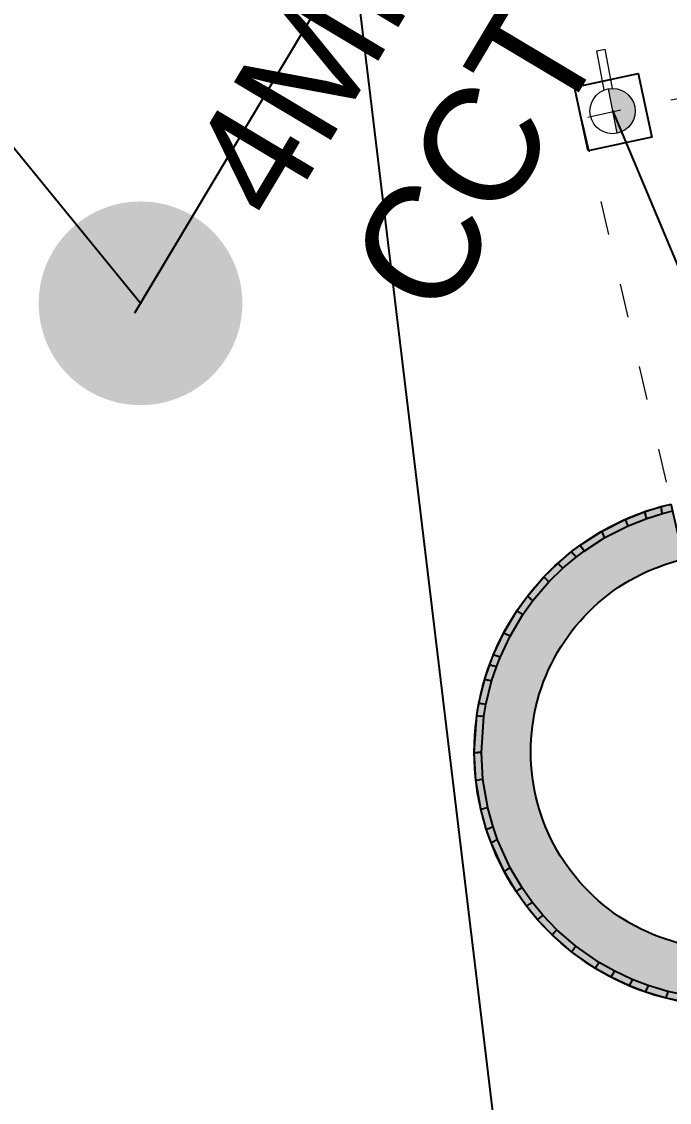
# Model space of a CAD drawing. Header units: millimetres. Extents: x 1734 to 22014, y 983 to 3953.
# Drawn here: x 3898.7 to 4013.3, y 2116.5 to 2307.8 of the extents above; entities that cross this region are included whole.
import ezdxf

# ---------------------------------------------------------------- set-up
doc = ezdxf.new("R2010")
doc.units = ezdxf.units.MM
doc.linetypes.add('ACAD_ISO03W100', pattern=[30, 12, -18])
for name, color, linetype in [('LAY_new wall', 6, 'Continuous'), ('LAY_new wall hatch', 8, 'Continuous'), ('LD_beam', 240, 'Continuous'), ('LD_pointing', 30, 'Continuous'), ('MATERIALS_marmorino', 44, 'Continuous')]:
    doc.layers.add(name, color=color, linetype=linetype)
doc.layers.add('LD_light', color=240, linetype='Continuous', lineweight=5)
doc.layers.add('LD_text', color=7, linetype='Continuous', lineweight=9)
doc.styles.get("Standard").update_dxf_attribs({"font": 'Arial.ttf'})

# ---------------------------------------------------------------- blocks, each defined once
blk = doc.blocks.new('farettosingolo11.5x11.5')
at = {"layer": 'LD_beam'}
blk.add_lwpolyline([(-5.75, 5.75), (5.75, 5.75), (5.75, -5.75), (-5.75, -5.75)], close=True, dxfattribs=at)
blk.add_point((0, 0), dxfattribs=at)
blk = doc.blocks.new('purefasciostrettoplan')
at = {"layer": 'LD_light'}
blk.add_hatch(color=256, dxfattribs=at).paths.add_polyline_path([(-4.300000000000005, -3.20375193e-08, 1), (4.300000000000005, 0)])
for p, q in [((4.300000000000181, 0), (-4.300000001001535, -3.20375193e-08)), ((4.22373778999281, 0.8062499999999772), (11.80825933678989, 0.8062499999999772)), ((11.80825933678989, 0.8062499999999772), (11.80825933779124, -0.806250000000091)), ((4.223737790994163, -0.806250000000091), (11.80825933779124, -0.806250000000091))]:
    blk.add_line(p, q, dxfattribs=at)
blk.add_circle((0, 0), 4.300000000000005, dxfattribs=at)

msp = doc.modelspace()

# ---------------------------------------------------------------- hatches: boundary and pattern name
h = msp.add_hatch(color=3)
h.dxf.hatch_style = 1
h.paths.add_polyline_path([(3928.983119392466, 2273.440843916899, 1), (3910.49206525424, 2242.478974993202, 1)])
at = {"layer": 'LAY_new wall hatch'}
h = msp.add_hatch(color=144, dxfattribs=at)
h.dxf.hatch_style = 1
edge = h.paths.add_edge_path()
edge.add_arc((3928.467511322051, 2572.071788411982), 390.0000000000006, 317.5745539302927, 478.5768138355834)
edge.add_line((3741.916268103563, 2914.560669477685), (3737.132902892827, 2923.342435658858))
edge.add_arc((3928.467511322071, 2572.071788411989), 400.0000000000071, -42.42544606971052, 118.5768138355871, ccw=False)
edge.add_line((4223.729830596014, 2302.219675548336), (4216.348272614156, 2308.965978369941))
h = msp.add_hatch(color=144, dxfattribs=at)
edge = h.paths.add_edge_path()
edge.add_arc((4023.808279897105, 2178.604663693216), 45.00009381911422, 103.0546351471823, 283.1012751104967)
edge.add_line((4034.008585402662, 2134.77588078378), (4031.745819681924, 2144.516512826512))
edge.add_arc((4023.808279897614, 2178.604663693333), 35.00009381911423, -256.95202768654474, -76.89206205577608, ccw=False)
edge.add_line((4015.906421034168, 2212.70110329997), (4013.64365531343, 2222.4417353427))

# ---------------------------------------------------------------- linework, layer by layer
at = {"color": 3}
for p, q in [((3918.750164505947, 2256.306536400947), (4226.833966700186, 2772.169516939886)), ((3919.859473963749, 2257.811037121492), (3546.387257733717, 2713.988687579481)), ((4009.394844979944, 1888.448524692167), (3937.493204194162, 2484.988882017042))]:
    msp.add_line(p, q, dxfattribs=at)
at = {"layer": 'LAY_new wall', "color": 144}
msp.add_lwpolyline([(4216.348272614156, 2308.965978369941, 0.8465794171280088), (3741.916268103563, 2914.560669477685), (3737.132902892827, 2923.342435658858, -0.8465794171280598), (4223.729830596014, 2302.219675548336)], format="xyb", close=True, dxfattribs=at)
for points in [[(4034.009380827472, 2134.776065911202, -1.00041617129663), (4013.64365531343, 2222.441735342698, -0.1561858363283377)], [(4034.008585402662, 2134.77588078378), (4031.745819681928, 2144.516512826511, -1.000523435816094), (4015.906421034168, 2212.70110329997), (4013.64365531343, 2222.441735342699)]]:
    msp.add_lwpolyline(points, format="xyb", dxfattribs=at)
at = {"layer": 'LD_pointing'}
msp.add_line((4031.1131045363, 2225.938845434736), (4003.313148174871, 2292.074470786585), dxfattribs=at)
at = {"layer": 'LD_text', "color": 9, "linetype": 'ACAD_ISO03W100', "ltscale": 0.5}
msp.add_line((3997.806911728656, 2290.599200730282), (4018.210705440213, 2202.94247407712), dxfattribs=at)
msp.add_arc((4079.39456724085, 1940.006174185094), 359.9611309490109, 80.4764121143037, 103.1057472065186, dxfattribs=at)
at = {"layer": 'MATERIALS_marmorino', "color": 1}
for p, q in [((4005.510633357066, 2219.71676136318), (4008.915953393764, 2221.069084742452)), ((4008.915953393764, 2221.069084742452), (4011.80523567853, 2221.974415516531)), ((4008.915953393764, 2221.069084742452), (4009.125020092678, 2220.4796301184792)), ((4009.334086791592, 2219.8901754945064), (4012.146345849909, 2220.771371729156)), ((4011.80523567853, 2221.974415516531), (4013.643655283933, 2222.441735335857)), ((4011.80523567853, 2221.974415516531), (4011.9757907642197, 2221.3728936228435)), ((4012.146345849909, 2220.771371729156), (4011.9757907642197, 2221.3728936228435)), ((4012.146345849909, 2220.771371729156), (4013.951607337765, 2221.2302628712337)), ((4001.309796308327, 2217.576790655114), (4005.510633357066, 2219.71676136318)), ((4005.510633357066, 2219.71676136318), (4005.768377841082, 2219.146637699626)), ((4006.0261223250973, 2218.5765140360722), (4005.768377841082, 2219.146637699626)), ((4006.0261223250973, 2218.5765140360722), (4009.334086791592, 2219.8901754945064)), ((4009.334086791592, 2219.8901754945064), (4009.125020092678, 2220.4796301184792)), ((3997.554269188775, 2215.152377239427), (4001.309796308327, 2217.576790655114)), ((4001.309796308327, 2217.576790655114), (4001.6219450250205, 2217.0343813406234)), ((4001.934093741714, 2216.4919720261328), (4001.6219450250205, 2217.0343813406234)), ((4001.934093741714, 2216.4919720261328), (4006.0261223250973, 2218.5765140360722)), ((3996.038754424557, 2214.014576129688), (3997.554269188775, 2215.152377239427)), ((3997.554269188775, 2215.152377239427), (3997.9118276529302, 2214.639282585021)), ((3998.2693861170856, 2214.1261879306153), (4001.934093741714, 2216.4919720261328)), ((3993.63470187255, 2211.989744686458), (3996.038754424557, 2214.014576129688)), ((3994.475363742456, 2211.0634992458145), (3996.817237654587, 2213.0359602593667)), ((3996.038754424557, 2214.014576129688), (3996.427996039572, 2213.5252681945276)), ((3996.817237654587, 2213.0359602593667), (3996.427996039572, 2213.5252681945276)), ((3996.817237654587, 2213.0359602593667), (3998.2693861170856, 2214.1261879306153)), ((3998.2693861170856, 2214.1261879306153), (3997.9118276529302, 2214.639282585021)), ((3991.118661899294, 2209.530337798821), (3993.63470187255, 2211.989744686458)), ((3993.63470187255, 2211.989744686458), (3994.0550328075033, 2211.526621966136)), ((3994.475363742456, 2211.0634992458145), (3994.0550328075033, 2211.526621966136)), ((3988.211813685964, 2206.13464801955), (3991.118661899294, 2209.530337798821)), ((3991.118661899294, 2209.530337798821), (3991.575399950133, 2209.1028027132434)), ((3992.0321380009723, 2208.675267627666), (3994.475363742456, 2211.0634992458145)), ((3989.195944917879, 2205.3621149765795), (3992.0321380009723, 2208.675267627666)), ((3992.0321380009723, 2208.675267627666), (3991.575399950133, 2209.1028027132434)), ((3986.360874568403, 2203.558626862958), (3988.211813685964, 2206.13464801955)), ((3987.4072581643654, 2202.872732761978), (3989.195944917879, 2205.3621149765795)), ((3988.211813685964, 2206.13464801955), (3988.7038793019215, 2205.7483814980646)), ((3989.195944917879, 2205.3621149765795), (3988.7038793019215, 2205.7483814980646)), ((3984.039792879001, 2199.663530804719), (3986.360874568403, 2203.558626862958)), ((3986.360874568403, 2203.558626862958), (3986.884066366384, 2203.215679812468)), ((3985.144935543516, 2199.0762425465873), (3987.4072581643654, 2202.872732761978)), ((3987.4072581643654, 2202.872732761978), (3986.884066366384, 2203.215679812468)), ((3982.222518050708, 2195.79864099296), (3984.039792879001, 2199.663530804719)), ((3984.039792879001, 2199.663530804719), (3984.5923642112584, 2199.369886675653)), ((3983.3719117444416, 2195.3054636251163), (3985.144935543516, 2199.0762425465873)), ((3985.144935543516, 2199.0762425465873), (3984.5923642112584, 2199.369886675653)), ((3981.538999302651, 2194.042162252124), (3982.222518050708, 2195.79864099296)), ((3982.222518050708, 2195.79864099296), (3982.797214897575, 2195.552052309038)), ((3980.679453560057, 2191.446500887233), (3981.538999302651, 2194.042162252124)), ((3981.538999302651, 2194.042162252124), (3982.127270820334, 2193.8304572063917)), ((3982.7155423380177, 2193.618752160659), (3983.3719117444416, 2195.3054636251163)), ((3983.3719117444416, 2195.3054636251163), (3982.797214897575, 2195.552052309038)), ((3981.88153332728, 2191.10020677108), (3982.7155423380177, 2193.618752160659)), ((3982.7155423380177, 2193.618752160659), (3982.127270820334, 2193.8304572063917)), ((3979.643512468818, 2187.234945365006), (3980.679453560057, 2191.446500887233)), ((3980.679453560057, 2191.446500887233), (3981.2804934436685, 2191.273353829157)), ((3980.8683104935635, 2186.9810109435625), (3981.88153332728, 2191.10020677108)), ((3981.88153332728, 2191.10020677108), (3981.2804934436685, 2191.273353829157)), ((3979.263478285608, 2184.989731674174), (3979.643512468818, 2187.234945365006)), ((3979.643512468818, 2187.234945365006), (3980.2559114811907, 2187.107978154284)), ((3980.8683104935635, 2186.9810109435625), (3980.2559114811907, 2187.107978154284)), ((3980.50617215118, 2184.8415245494), (3980.8683104935635, 2186.9810109435625)), ((3978.808376862129, 2178.473627164558), (3979.263478285608, 2184.989731674174)), ((3979.263478285608, 2184.989731674174), (3979.8848252183943, 2184.915628111787)), ((3980.50617215118, 2184.8415245494), (3979.8848252183943, 2184.915628111787)), ((3980.060899903123, 2178.466153359847), (3980.50617215118, 2184.8415245494)), ((3979.093557177992, 2173.544820229044), (3978.808376862129, 2178.473627164558)), ((3978.808376862129, 2178.473627164558), (3979.434638382626, 2178.469890262202)), ((3980.060899903123, 2178.466153359847), (3979.434638382626, 2178.469890262202)), ((3980.337398107094, 2173.6874004460424), (3980.060899903123, 2178.466153359847)), ((3979.093557177992, 2173.544820229044), (3979.715477642543, 2173.6161103375434)), ((3979.975348987016, 2168.422197805195), (3979.093557177992, 2173.544820229044)), ((3980.337398107094, 2173.6874004460424), (3979.715477642543, 2173.6161103375434)), ((3981.196808817234, 2168.6947972827943), (3980.337398107094, 2173.6874004460424)), ((3979.975348987016, 2168.422197805195), (3980.586078902125, 2168.5584975439947)), ((3980.941138108024, 2164.914645484174), (3979.975348987016, 2168.422197805195)), ((3981.196808817234, 2168.6947972827943), (3980.586078902125, 2168.5584975439947)), ((3982.1349230629094, 2165.287754556565), (3981.196808817234, 2168.6947972827943)), ((3982.1349230629094, 2165.287754556565), (3981.538030585467, 2165.101200020369)), ((3982.936850984518, 2163.0000959294334), (3982.1349230629094, 2165.287754556565)), ((3980.941138108024, 2164.914645484174), (3981.538030585467, 2165.101200020369)), ((3981.775826848112, 2162.533530117344), (3980.941138108024, 2164.914645484174)), ((3981.775826848112, 2162.533530117344), (3982.356338916315, 2162.7668130233887)), ((3984.080048780765, 2157.469950633993), (3981.775826848112, 2162.533530117344)), ((3982.936850984518, 2163.0000959294334), (3982.356338916315, 2162.7668130233887)), ((3985.189640683922, 2158.049539934564), (3982.936850984518, 2163.0000959294334)), ((3984.080048780765, 2157.469950633993), (3984.6348447323435, 2157.7597452842783)), ((3985.189640683922, 2158.049539934564), (3984.6348447323435, 2157.7597452842783)), ((3987.276391772514, 2154.5339126851513), (3985.189640683922, 2158.049539934564)), ((3986.227744749252, 2153.851647276423), (3984.080048780765, 2157.469950633993)), ((3986.227744749252, 2153.851647276423), (3986.752068260883, 2154.1927799807872)), ((3988.078286702199, 2151.248201384991), (3986.227744749252, 2153.851647276423)), ((3987.276391772514, 2154.5339126851513), (3986.752068260883, 2154.1927799807872)), ((3989.071893784816, 2152.007900059746), (3987.276391772514, 2154.5339126851513)), ((3989.071893784816, 2152.007900059746), (3988.5750902435075, 2151.6280507223682)), ((3990.9654713876616, 2149.702349373816), (3989.071893784816, 2152.007900059746)), ((3988.078286702199, 2151.248201384991), (3988.5750902435075, 2151.6280507223682)), ((3990.029389126135, 2148.872610585298), (3988.078286702199, 2151.248201384991)), ((3990.029389126135, 2148.872610585298), (3990.497430256898, 2149.2874799795572)), ((3992.586465844739, 2146.197769812304), (3990.029389126135, 2148.872610585298)), ((3990.9654713876616, 2149.702349373816), (3990.497430256898, 2149.2874799795572)), ((3993.450330891189, 2147.1030517200393), (3990.9654713876616, 2149.702349373816)), ((3992.586465844739, 2146.197769812304), (3993.018398367964, 2146.6504107661717)), ((3996.026911031422, 2143.20404240378), (3992.586465844739, 2146.197769812304)), ((3993.450330891189, 2147.1030517200393), (3993.018398367964, 2146.6504107661717)), ((3996.7965735164807, 2144.191295328255), (3993.450330891189, 2147.1030517200393)), ((3996.7965735164807, 2144.191295328255), (3996.4117422739514, 2143.6976688660175)), ((4000.9094454664173, 2141.327280594709), (3996.7965735164807, 2144.191295328255)), ((3996.026911031422, 2143.20404240378), (3996.4117422739514, 2143.6976688660175)), ((4000.242665381251, 2140.268385102048), (3996.026911031422, 2143.20404240378)), ((4000.242665381251, 2140.268385102048), (4000.576055423834, 2140.7978328483787)), ((4000.9094454664173, 2141.327280594709), (4000.576055423834, 2140.7978328483787)), ((4003.5971762931495, 2139.8038373280933), (4000.9094454664173, 2141.327280594709)), ((4003.021910676613, 2138.693070160023), (4000.242665381251, 2140.268385102048)), ((4003.021910676613, 2138.693070160023), (4003.309543484881, 2139.248453744058)), ((4006.285265304956, 2137.156474307759), (4003.021910676613, 2138.693070160023)), ((4003.5971762931495, 2139.8038373280933), (4003.309543484881, 2139.248453744058)), ((4006.7756913289263, 2138.3071893763463), (4003.5971762931495, 2139.8038373280933)), ((4006.285265304956, 2137.156474307759), (4006.5304783169413, 2137.7318318420525)), ((4009.166524950695, 2136.053195377554), (4006.285265304956, 2137.156474307759)), ((4006.7756913289263, 2138.3071893763463), (4006.5304783169413, 2137.7318318420525)), ((4009.5691161984914, 2137.237543741924), (4006.7756913289263, 2138.3071893763463)), ((4009.166524950695, 2136.053195377554), (4009.367820574593, 2136.6453695597393)), ((4009.5691161984914, 2137.237543741924), (4009.367820574593, 2136.6453695597393)), ((4013.070455300563, 2136.194022892528), (4009.5691161984914, 2137.237543741924)), ((4012.766621715324, 2134.980241309349), (4009.166524950695, 2136.053195377554)), ((4012.766621715324, 2134.980241309349), (4012.9185385079436, 2135.5871321009386)), ((4016.909545408849, 2134.136518845586), (4012.766621715324, 2134.980241309349)), ((4013.070455300563, 2136.194022892528), (4012.9185385079436, 2135.5871321009386)), ((4017.1083711802344, 2135.3716856769556), (4013.070455300563, 2136.194022892528))]:
    msp.add_line(p, q, dxfattribs=at)

# ---------------------------------------------------------------- block references
at = {"layer": 'LD_beam', "rotation": 102.1395163400153}
msp.add_blockref('farettosingolo11.5x11.5', (4003.409145803827, 2291.804512883696), dxfattribs=at)
at = {"layer": 'LD_light', "xscale": 0.9302325581395445, "yscale": 0.9302325581395445, "zscale": 0.9302325581395445, "rotation": 100.7463061159103}
msp.add_blockref('purefasciostrettoplan', (4003.282327876037, 2291.985574876728), dxfattribs=at)

# ---------------------------------------------------------------- texts
at = {"insert": (3927.130693126976, 2281.806397349927), "char_height": 20, "attachment_point": 1, "rotation": 59.15349719046053}
msp.add_mtext_dynamic_manual_height_columns('4MM CCTV', width=123.5661436287628, gutter_width=12.5, heights=[0], dxfattribs=at)

doc.saveas('drawing.dxf')
